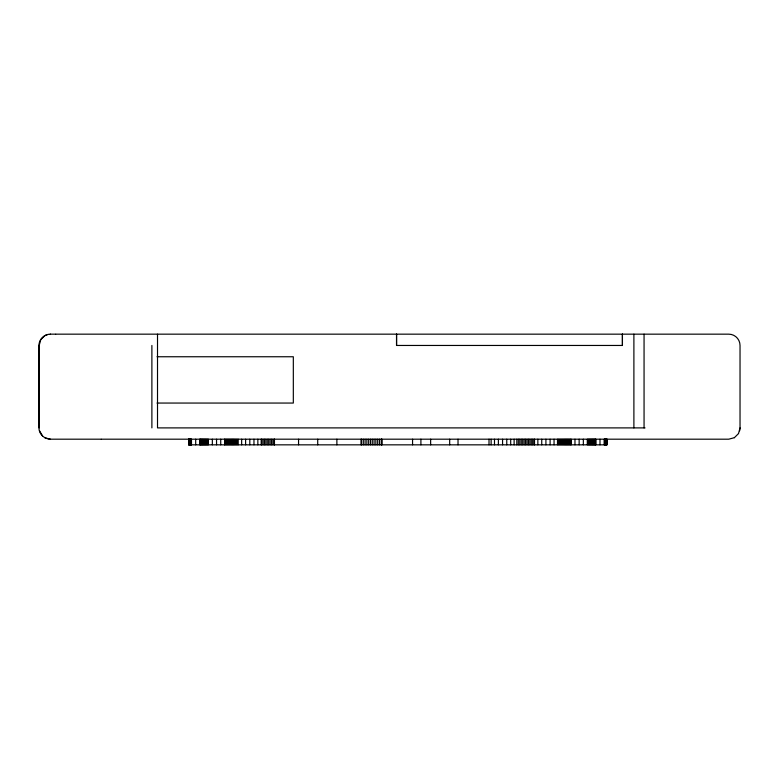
<?xml version="1.0" encoding="UTF-8"?>
<svg xmlns="http://www.w3.org/2000/svg" width="779" height="779" viewBox="0 0 779 779"><rect width="100%" height="100%" fill="white"/><g stroke="black" fill="none" stroke-linecap="round" stroke-linejoin="round"><path stroke-width="1.17" d="M396.55 345.457L396.55 334.162L396.55 345.457L622.421 345.457L622.421 334.162L622.421 345.457M738.521 433.543L740.031 427.895L740.031 345.457A11.296 11.296 0 0 0 728.735 334.162L55.893 334.162M739.661 430.826L740.05 427.895M40.703 339.81L39.193 345.457L39.193 427.895M41.306 339.031L44.841 335.671L47.568 334.542M738.541 433.543L734.383 437.681M734.402 437.681L728.735 439.19L101.328 439.19M50.489 334.162C44.354 333.996 38.911 339.313 38.95 345.457L38.95 427.895C38.853 434.098 44.432 439.152 50.489 439.19M50.245 334.162L55.65 334.162M157.017 356.753L293.323 356.753L293.323 403.055L157.017 403.055M645.031 427.895L157.514 427.895L157.514 334.162M101.095 439.19L50.245 439.19L44.598 437.681M42.504 435.889L39.573 430.826M644.058 334.162L644.058 427.895M633.892 334.162L633.892 427.895M607.036 439.19L607.026 444.838L188.635 444.838L188.635 439.19M606.88 439.19L606.88 444.838M606.714 439.19L606.714 444.838M606.529 439.19L606.529 444.838M606.335 439.19L606.335 444.838M606.12 439.19L606.12 444.838M605.896 439.19L605.896 444.838M605.653 439.19L605.653 444.838M605.39 439.19L605.39 444.838M605.117 439.19L605.117 444.838M604.825 439.19L604.825 444.838M604.523 439.19L604.523 444.838M604.202 439.19L604.202 444.838M599.996 439.19L599.996 444.838M595.828 439.19L595.828 444.838M595.623 439.19L595.623 444.838M595.01 439.19L595.01 444.838M594.377 439.19L594.377 444.838M593.734 439.19L593.734 444.838M593.082 439.19L593.082 444.838M592.41 439.19L592.41 444.838M591.719 439.19L591.719 444.838M591.018 439.19L591.018 444.838M590.307 439.19L590.307 444.838M589.576 439.19L589.576 444.838M588.836 439.19L588.836 444.838M588.077 439.19L588.077 444.838M587.298 439.19L587.298 444.838M583.344 439.19L583.344 444.838M579.148 439.19L579.148 444.838M574.97 439.19L574.97 444.838M571.104 439.19L571.104 444.838M570.734 439.19L570.734 444.838M569.702 439.19L569.702 444.838M568.651 439.19L568.651 444.838M567.589 439.19L567.589 444.838M566.518 439.19L566.518 444.838M565.437 439.19L565.437 444.838M564.337 439.19L564.337 444.838M563.227 439.19L563.227 444.838M562.107 439.19L562.107 444.838M560.968 439.19L560.968 444.838M559.828 439.19L559.828 444.838M558.67 439.19L558.67 444.838M557.491 439.19L557.491 444.838M554.054 439.19L554.054 444.838M550.11 439.19L550.11 444.838M545.913 439.19L545.913 444.838M541.736 439.19L541.736 444.838M537.851 439.19L537.851 444.838M534.511 439.19L534.511 444.838M534.063 439.19L534.063 444.838M532.68 439.19L532.68 444.838M531.278 439.19L531.278 444.838M529.876 439.19L529.876 444.838M528.464 439.19L528.464 444.838M527.042 439.19L527.042 444.838M525.601 439.19L525.601 444.838M524.16 439.19L524.16 444.838M522.709 439.19L522.709 444.838M521.248 439.19L521.248 444.838M519.778 439.19L519.778 444.838M518.298 439.19L518.298 444.838M516.808 439.19L516.808 444.838M514.121 439.19L514.121 444.838M510.693 439.19L510.693 444.838M506.759 439.19L506.759 444.838M502.562 439.19L502.562 444.838M498.385 439.19L498.385 444.838M494.49 439.19L494.49 444.838M491.13 439.19L491.13 444.838M489.008 439.19L489.008 444.838M458.023 439.19L458.023 444.838M449.678 439.19L449.678 444.838M430.641 439.19L430.641 444.838M420.903 439.19L420.903 444.838M412.558 439.19L412.558 444.838M381.992 439.19L381.992 444.838M381.583 439.19L381.583 444.838M381.291 439.19L381.291 444.838M379.48 439.19L379.48 444.838M377.679 439.19L377.679 444.838M375.868 439.19L375.868 444.838M374.066 439.19L374.066 444.838M372.265 439.19L372.265 444.838M370.473 439.19L370.473 444.838M368.671 439.19L368.671 444.838M366.88 439.19L366.88 444.838M365.088 439.19L365.088 444.838M363.296 439.19L363.296 444.838M361.505 439.19L361.505 444.838M361.086 439.19L361.086 444.838M336.879 439.19L336.879 444.838M317.715 439.19L317.715 444.838M298.552 439.19L298.552 444.838M274.461 439.19L274.461 444.838M274.344 439.19L274.344 444.838M273.001 439.19L273.001 444.838M271.55 439.19L271.55 444.838M270.109 439.19L270.109 444.838M268.677 439.19L268.677 444.838M267.246 439.19L267.246 444.838M265.834 439.19L265.834 444.838M264.432 439.19L264.432 444.838M263.039 439.19L263.039 444.838M261.647 439.19L261.647 444.838M261.189 439.19L261.189 444.838M257.849 439.19L257.849 444.838M253.964 439.19L253.964 444.838M249.796 439.19L249.796 444.838M245.599 439.19L245.599 444.838M241.646 439.19L241.646 444.838M238.208 439.19L238.208 444.838M237.04 439.19L237.04 444.838M235.881 439.19L235.881 444.838M234.732 439.19L234.732 444.838M233.593 439.19L233.593 444.838M232.473 439.19L232.473 444.838M231.363 439.19L231.363 444.838M230.263 439.19L230.263 444.838M229.182 439.19L229.182 444.838M228.111 439.19L228.111 444.838M227.049 439.19L227.049 444.838M225.998 439.19L225.998 444.838M224.965 439.19L224.965 444.838M224.595 439.19L224.595 444.838M220.72 439.19L220.72 444.838M216.543 439.19L216.543 444.838M212.346 439.19L212.346 444.838M208.392 439.19L208.392 444.838M207.613 439.19L207.613 444.838M206.863 439.19L206.863 444.838M206.114 439.19L206.114 444.838M205.383 439.19L205.383 444.838M204.673 439.19L204.673 444.838M203.971 439.19L203.971 444.838M203.28 439.19L203.28 444.838M202.608 439.19L202.608 444.838M201.946 439.19L201.946 444.838M201.303 439.19L201.303 444.838M200.68 439.19L200.68 444.838M200.067 439.19L200.067 444.838M199.852 439.19L199.852 444.838M195.685 439.19L195.685 444.838M191.478 439.19L191.478 444.838M191.157 439.19L191.157 444.838M190.855 439.19L190.855 444.838M190.563 439.19L190.563 444.838M190.29 439.19L190.29 444.838M190.027 439.19L190.027 444.838M189.784 439.19L189.784 444.838M189.55 439.19L189.55 444.838M189.336 439.19L189.336 444.838M189.141 439.19L189.141 444.838M188.956 439.19L188.956 444.838M188.791 439.19L188.791 444.838M151.886 345.457L151.886 427.895"/></g></svg>
